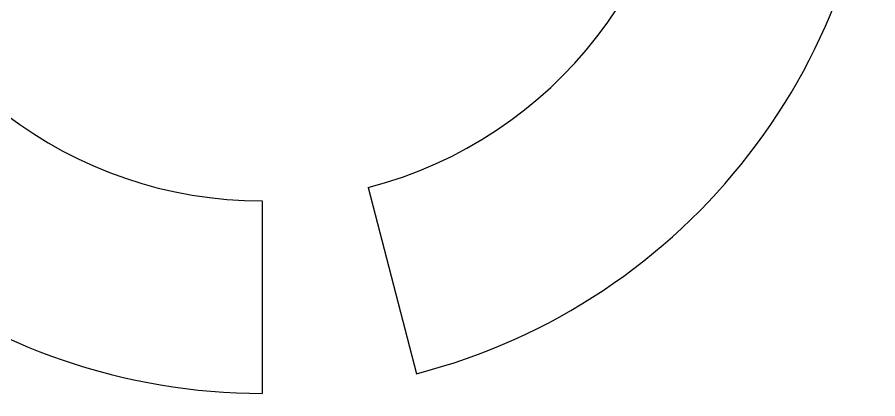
# Model space of a CAD drawing. Header units: millimetres. Extents: x 496 to 139339, y -41630 to 84383.
# Drawn here: x 54658 to 56895, y -37614 to -36622 of the extents above; entities that cross this region are included whole.
import ezdxf

# ---------------------------------------------------------------- set-up
doc = ezdxf.new("R2010")
doc.units = ezdxf.units.MM
doc.layers.add('территория', color=74, linetype='Continuous', lineweight=25)

msp = doc.modelspace()

# ---------------------------------------------------------------- linework, layer by layer
at = {"layer": 'территория'}
for p, q in [((55570.8, -37064.7), (55696, -37548.7)), ((55295.3, -37099.7), (55295.3, -37599.7))]:
    msp.add_line(p, q, dxfattribs=at)
for radius, start, end in [(5550, 90, 270), (3550, 90, 270), (1100, 284.5023, 0), (1600, 284.5023, 0), (1100, 195.4393, 270), (1600, 195.4393, 270)]:
    msp.add_arc((55295.3, -35999.7), radius, start, end, dxfattribs=at)

doc.saveas('drawing.dxf')
